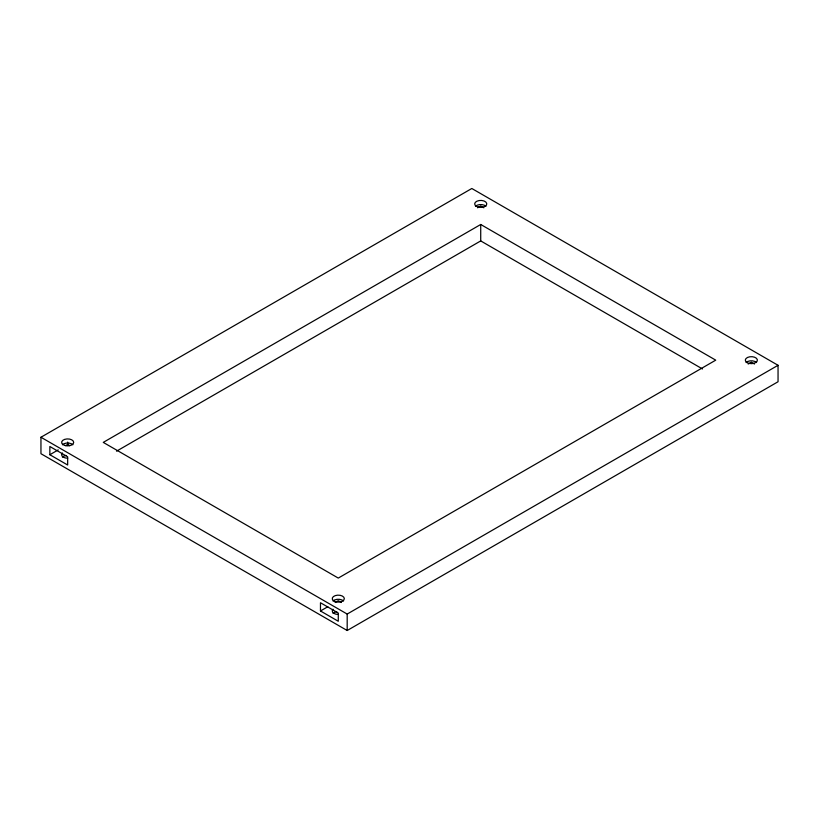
<?xml version="1.0" encoding="UTF-8"?>
<svg xmlns="http://www.w3.org/2000/svg" width="819" height="819" viewBox="0 0 819 819"><rect width="100%" height="100%" fill="white"/><g stroke="black" fill="none" stroke-linecap="round" stroke-linejoin="round"><path stroke-width="1.23" d="M40.95 437.254L471.816 188.493L778.05 365.294L778.05 381.746L347.184 630.507L40.95 453.706L40.95 437.254L347.184 614.055L778.05 365.294M49.857 454.729L67.66 465.008L67.66 456.787L49.857 446.509L49.857 454.729L58.231 449.887M65.561 445.659L67.66 444.451L69.748 445.659M477.579 207.78L480.722 205.968L483.855 207.78M480.722 224.478L103.266 442.393L338.278 578.081L715.734 360.155L480.722 224.478L480.722 240.919L116.544 451.177M320.475 610.974L338.278 621.252L338.278 613.032L320.475 602.753L320.475 610.974L327.805 606.736M335.145 602.508L338.278 600.696L341.421 602.508M748.197 364.025L751.34 362.213L754.483 364.025M480.722 240.919L702.497 368.959M347.184 614.055L347.184 630.507M67.66 442.096L67.66 444.451M338.278 614.465A6.04 3.491 0 0 1 333.046 609.234M67.66 458.22A6.04 3.491 0 0 1 62.418 452.989M333.046 613.339A6.04 3.491 0 0 1 336.722 611.711M62.418 457.094A6.04 3.491 0 0 1 66.093 455.466M475.481 206.286A6.04 3.491 0 0 1 485.954 206.286M746.109 362.53A6.04 3.491 0 0 1 756.582 362.53M333.046 601.003A6.04 3.491 0 0 1 343.519 601.003M62.418 444.758A6.04 3.491 0 0 1 72.891 444.758M476.443 206.378A6.04 3.491 0 0 0 486.558 204.822A6.04 3.491 0 0 0 479.156 200.542A6.04 3.491 0 0 0 476.443 206.378M747.071 362.622A6.04 3.491 0 0 0 757.176 361.066A6.04 3.491 0 0 0 749.784 356.787A6.04 3.491 0 0 0 747.071 362.622M335.258 601.658A6.04 3.491 0 0 0 344.328 598.638A6.04 3.491 0 0 0 335.258 595.618A6.04 3.491 0 0 0 335.258 601.658M64.64 445.413A6.04 3.491 0 0 0 73.7 442.393A6.04 3.491 0 0 0 64.64 439.373A6.04 3.491 0 0 0 64.64 445.413"/></g></svg>
